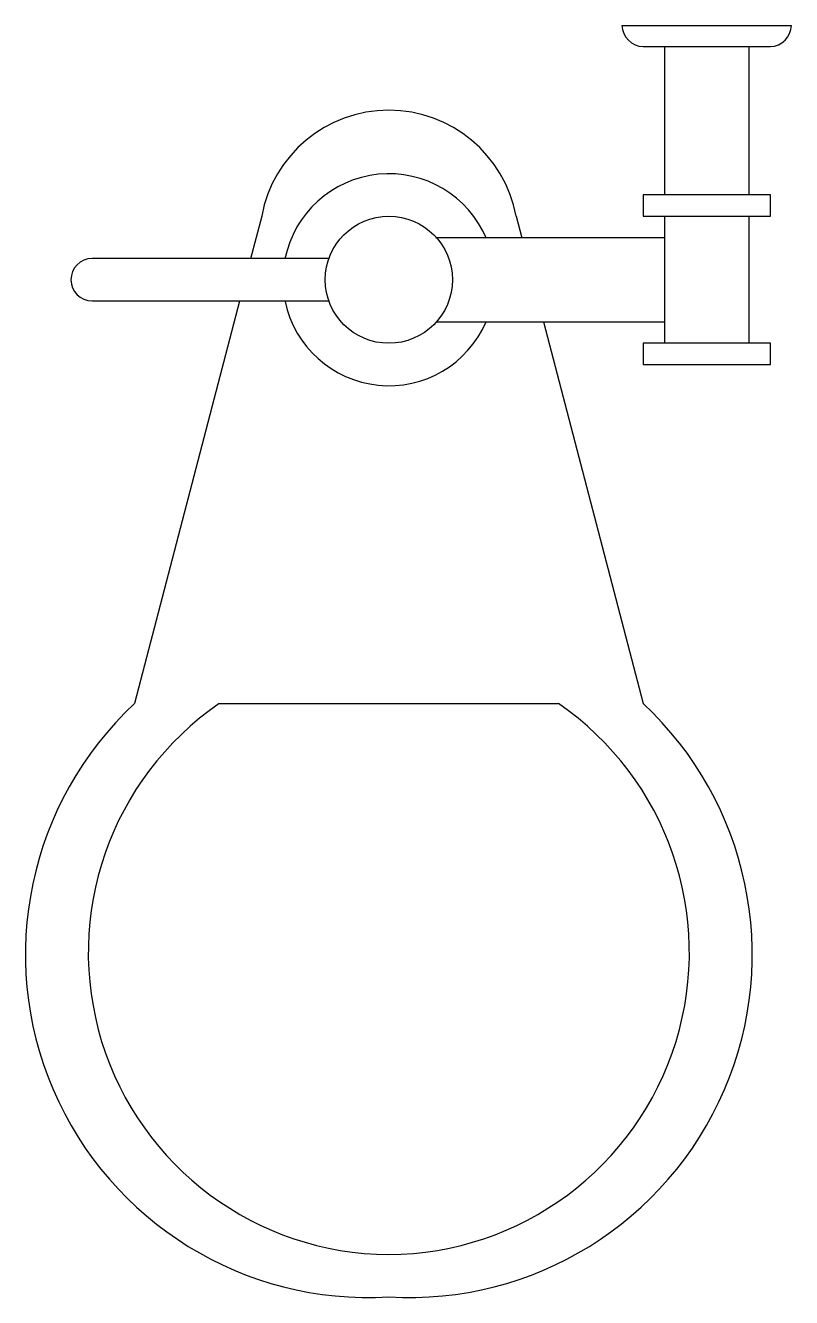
# Model space of a CAD drawing. Extents: x -8.6 to 9.5, y -30 to 0.
import ezdxf

# ---------------------------------------------------------------- set-up
doc = ezdxf.new("R2010")
doc.units = 0
doc.header["$MEASUREMENT"] = 0
doc.styles.add('ATTR', font='romans.shx', dxfattribs={"width": 0.8, "height": 1.2})

msp = doc.modelspace()

# ---------------------------------------------------------------- linework, layer by layer
for p, q in [((5.5, 0), (9.5, 0)), ((6, -0.5), (9, -0.5)), ((6.5, -0.5), (6.5, -4)), ((8.5, -4), (8.5, -0.5)), ((6, -4), (6, -4.5)), ((9, -4), (6, -4)), ((9, -4.5), (9, -4)), ((-3, -4.5), (-3.263, -5.5082)), ((3, -4.5), (3.1336, -5.0123)), ((6, -4.5), (9, -4.5)), ((6.5, -4.5), (6.5, -7.5)), ((8.5, -7.5), (8.5, -4.5)), ((1.1041, -5), (6.5, -5)), ((-1.3998, -5.5), (-7, -5.5)), ((-7, -6.5), (-1.3998, -6.5)), ((-3.524, -6.5086), (-6, -16)), ((6.5, -7), (1.1197, -7)), ((3.6506, -6.9942), (6, -16)), ((9, -7.5), (6, -7.5)), ((6, -7.5), (6, -8)), ((9, -8), (9, -7.5)), ((6, -8), (9, -8)), ((-4, -16), (4, -16))]:
    msp.add_line(p, q)
msp.add_circle((0, -6), 1.5)
for centre, radius, start, end in [((6.022, 0.022), 0.5224, 182.4084, 267.5916), ((8.978, 0.022), 0.5224, 272.4084, 357.5916), ((0, -5.05), 3.05, 10.38886, 169.6111), ((0, -6), 2.5, 22.85047, 168.577), ((-7, -6), 0.5, 90, 270), ((0, -6), 2.5, 191.8763, 336.5863), ((-0.4773, -21.9188), 8.0953, 133.0172, 273.38), ((0.0373, -21.8731), 7.127, 124.5054, 269.7), ((-0.0373, -21.8731), 7.127, 270.3, 55.49457), ((0.4773, -21.9188), 8.0953, 266.62, 46.98278)]:
    msp.add_arc(centre, radius, start, end)

# ---------------------------------------------------------------- texts
at = {"style": 'ATTR', "width": 0.8, "flags": 9}
msp.add_attdef('ESTCODE', (5.5, 0), '', height=0.000000769, dxfattribs=at)

doc.saveas('drawing.dxf')
